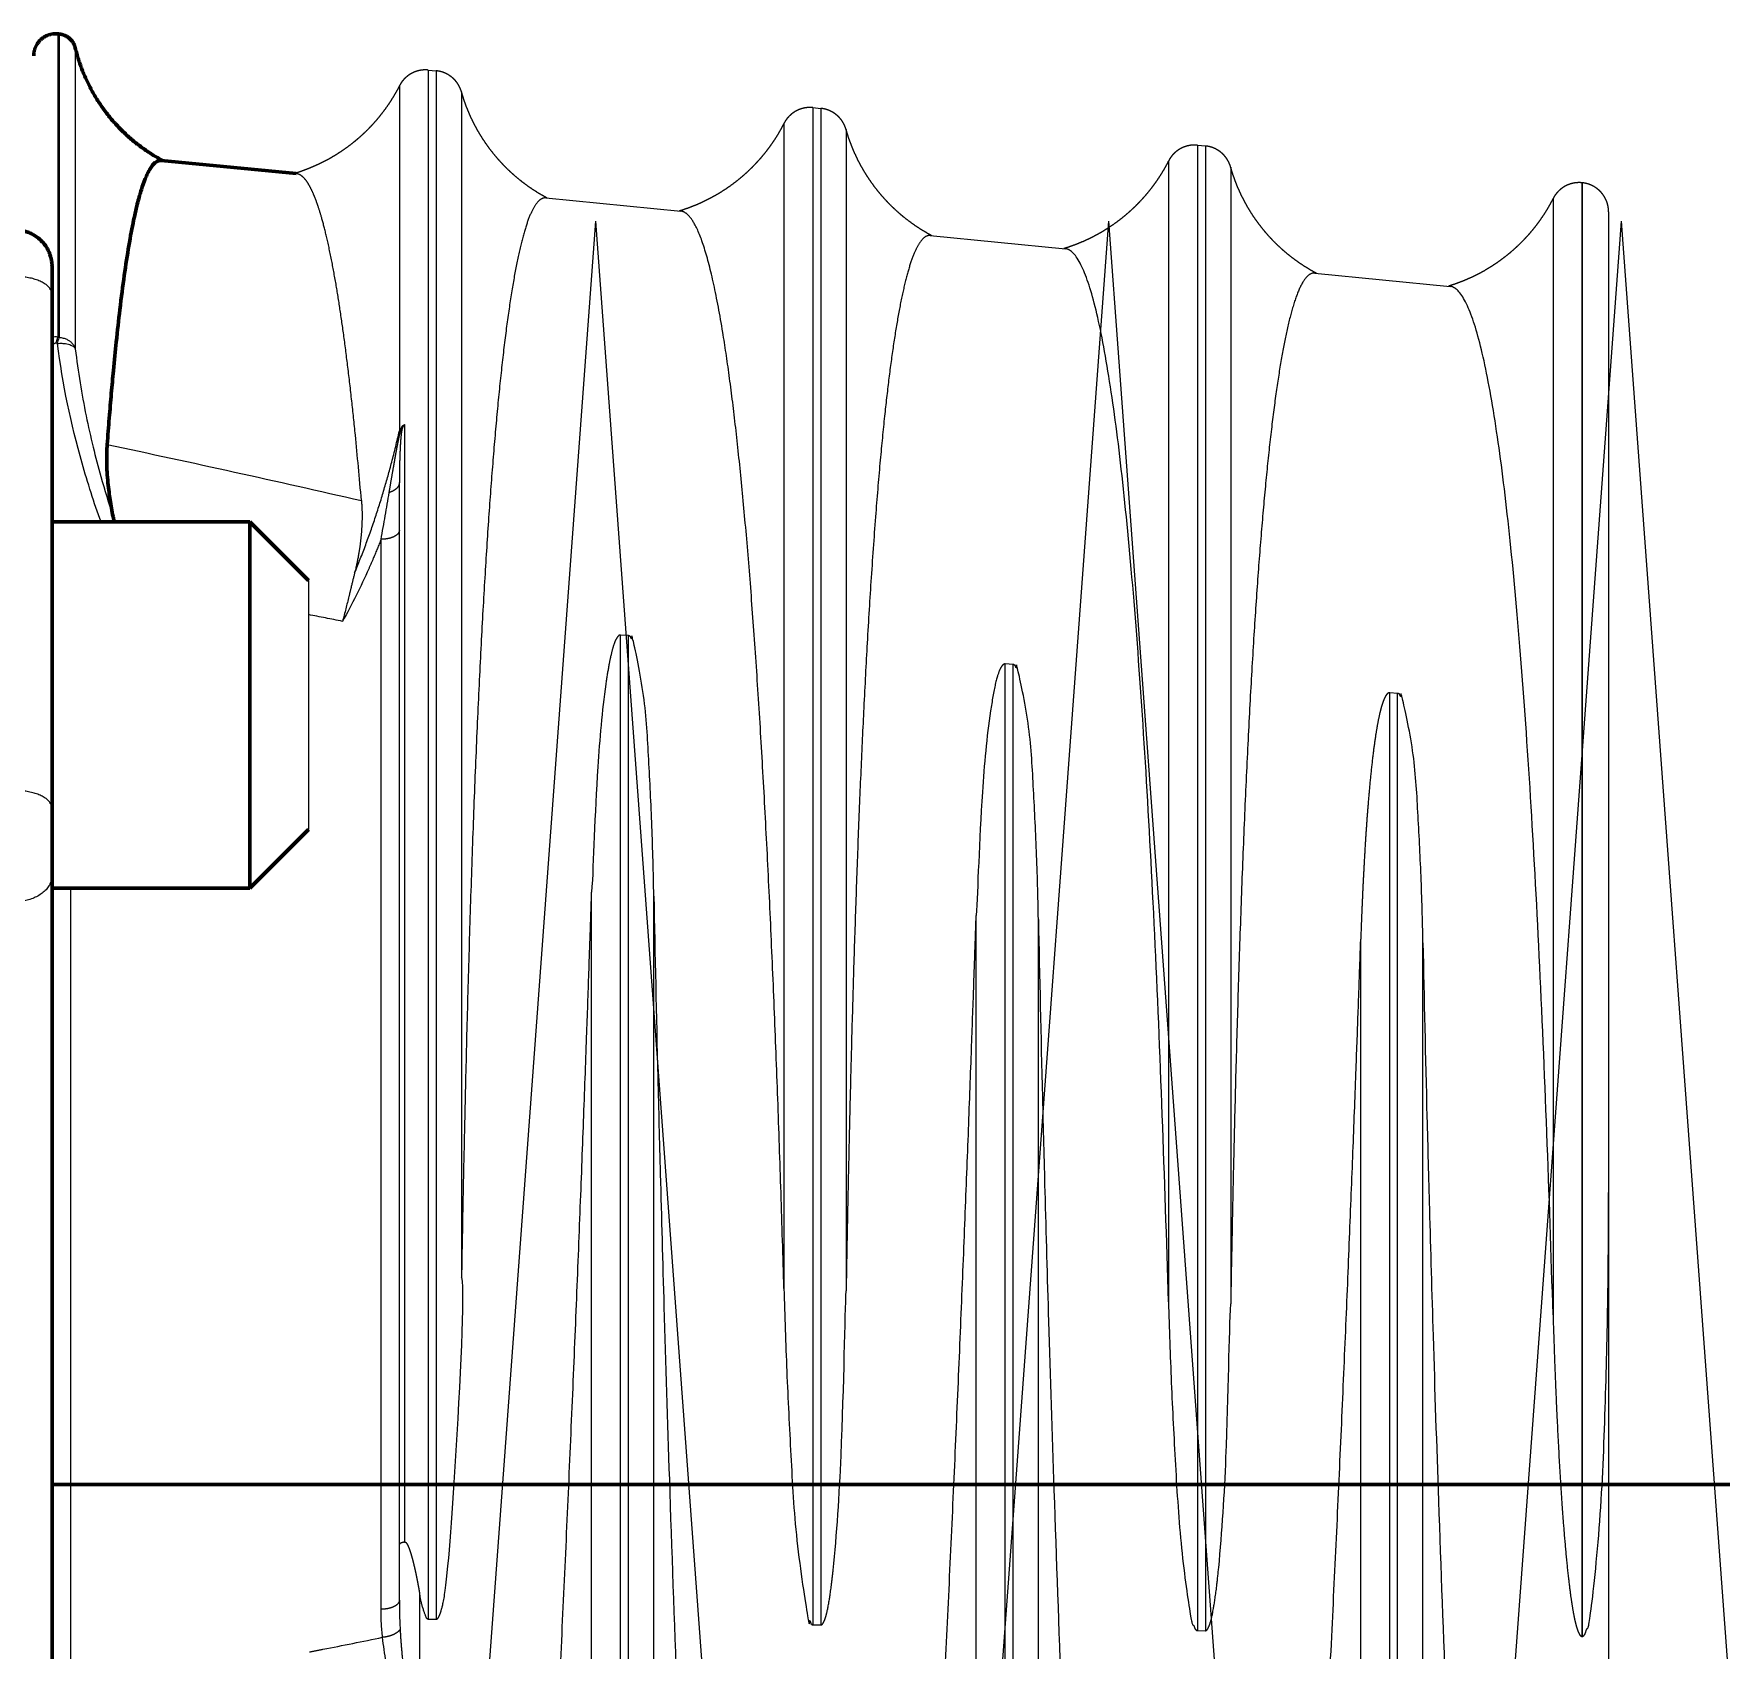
# Model space of a CAD drawing. Header units: millimetres. Extents: x 0 to 1680, y 0 to 594.
# Drawn here: x 595.101 to 596.31, y 230.205 to 231.364 of the extents above; entities that cross this region are included whole.
import ezdxf

# ---------------------------------------------------------------- set-up
doc = ezdxf.new("R2010")
doc.units = ezdxf.units.MM
for name, pattern in [('K5LT_AXLED', [19.5, 15, -1.5, 1.5, -1.5]), ('K5LT_BASIC', [0]), ('K5LT_DASHED', [6, 4, -2]), ('K5LT_THIN', [0])]:
    doc.linetypes.add(name, pattern=pattern)
doc.layers.add('Системный слой', color=7, linetype='Continuous')

# ---------------------------------------------------------------- blocks, each defined once
blk = doc.blocks.new('U55')
at = {"layer": 'Системный слой', "color": 30, "linetype": 'K5LT_AXLED', "lineweight": 18, "true_color": 0xff8000}
for q in [(595.3196, 228.7357), (595.6871, 228.7357)]:
    blk.add_line((595.5034, 231.2295), q, dxfattribs=at)
blk = doc.blocks.new('U56')
at = {"layer": 'Системный слой', "color": 30, "linetype": 'K5LT_AXLED', "lineweight": 18, "true_color": 0xff8000}
for q in [(595.6871, 228.7357), (596.0546, 228.7357)]:
    blk.add_line((595.8709, 231.2295), q, dxfattribs=at)
blk = doc.blocks.new('U58')
at = {"layer": 'Системный слой', "color": 30, "linetype": 'K5LT_AXLED', "lineweight": 18, "true_color": 0xff8000}
for q in [(596.0546, 228.7357), (596.4221, 228.7357)]:
    blk.add_line((596.2384, 231.2295), q, dxfattribs=at)
blk = doc.blocks.new('U54')
at = {"layer": 'Системный слой'}
for name in ['U55', 'U56', 'U58']:
    blk.add_blockref(name, (0, 0), dxfattribs=at)

msp = doc.modelspace()

# ---------------------------------------------------------------- linework, layer by layer
at = {"layer": 'Системный слой', "color": 5, "linetype": 'K5LT_BASIC', "lineweight": 60, "true_color": 0x0000ff}
for p, q in [((595.11797, 231.36383), (595.11897, 231.36373)), ((595.28884, 231.26367), (595.19211, 231.27313)), ((595.11381, 231.19695), (595.11381, 231.17697)), ((595.11381, 231.17697), (595.11381, 230.80858)), ((595.11381, 231.01398), (595.25556, 231.01398)), ((595.15831, 231.01398), (595.15755, 231.01782)), ((595.25556, 231.01398), (595.29756, 230.97198)), ((595.25556, 230.80098), (595.25556, 231.01398)), ((595.11381, 230.80858), (595.11381, 230.76085)), ((595.25556, 230.75148), (595.25556, 230.80098)), ((595.25556, 230.75148), (595.29756, 230.79348)), ((595.11381, 230.76085), (595.11381, 230.18445)), ((595.11381, 230.75148), (595.25556, 230.75148)), ((595.11381, 230.32405), (628.44652, 230.32405))]:
    msp.add_line(p, q, dxfattribs=at)
at = {"layer": 'Системный слой', "color": 7, "linetype": 'K5LT_THIN', "lineweight": 18}
for p, q in [((595.11797, 231.36383), (595.11797, 231.14654)), ((595.11897, 231.36373), (595.11897, 231.14635)), ((595.13045, 231.35376), (595.13045, 231.13805)), ((595.1177, 231.14194), (595.11669, 231.14212)), ((595.11797, 231.14654), (595.11897, 231.14635)), ((595.11381, 231.13708), (595.11381, 231.03779)), ((595.12694, 230.75148), (595.12694, 230.17131))]:
    msp.add_line(p, q, dxfattribs=at)
at = {"layer": 'Системный слой', "color": 7, "linetype": 'K5LT_DASHED', "lineweight": 18}
for p, q in [((595.38347, 231.33789), (595.38914, 231.33733)), ((595.38347, 231.33789), (595.38347, 230.22774)), ((595.38914, 231.33733), (595.38914, 230.22766)), ((595.36272, 231.32652), (595.36272, 231.07935)), ((595.4073, 231.32217), (595.4073, 230.4725)), ((595.65909, 231.31096), (595.66477, 231.31041)), ((595.65909, 231.31096), (595.65909, 230.22359)), ((595.63834, 231.2996), (595.63834, 230.46458)), ((595.66477, 231.31041), (595.66477, 230.2235)), ((595.68293, 231.29524), (595.68293, 230.46306)), ((595.93472, 231.28403), (595.94039, 231.28348)), ((595.93472, 231.28403), (595.93472, 230.21943)), ((595.94039, 231.28348), (595.94039, 230.21935)), ((595.91397, 231.27267), (595.91397, 230.45514)), ((595.95855, 231.26831), (595.95855, 230.45361)), ((596.21048, 231.25709), (596.21034, 231.2571)), ((596.21034, 231.2571), (596.21034, 230.21528)), ((596.21048, 231.25709), (596.21048, 230.21527)), ((595.46767, 231.2462), (595.56457, 231.23674)), ((596.18959, 231.24574), (596.18959, 230.4457)), ((596.22944, 231.23619), (596.22944, 230.53331)), ((595.74327, 231.21928), (595.84022, 231.2098)), ((596.01886, 231.19235), (596.11588, 231.18287)), ((595.36653, 231.08382), (595.36653, 230.28291)), ((595.36272, 230.28108), (595.36272, 231.04225)), ((595.34959, 230.23473), (595.34959, 231.00156)), ((595.29756, 230.97198), (595.29756, 230.82714)), ((595.52696, 230.93251), (595.52128, 230.93294)), ((595.52128, 228.68288), (595.52128, 230.93294)), ((595.52696, 228.68343), (595.52696, 230.93251)), ((595.80258, 230.91183), (595.79691, 230.91226)), ((595.79691, 228.70981), (595.79691, 230.91226)), ((595.80258, 228.71036), (595.80258, 230.91183)), ((596.07821, 230.89115), (596.07253, 230.89158)), ((596.07253, 228.73674), (596.07253, 230.89158)), ((596.07821, 228.73729), (596.07821, 230.89115)), ((595.29756, 230.82714), (595.29756, 230.79348)), ((595.50053, 228.69424), (595.50053, 230.74862)), ((595.54512, 228.6986), (595.54512, 230.74591)), ((595.77616, 228.72117), (595.77616, 230.73185)), ((595.82074, 228.72553), (595.82074, 230.72914)), ((596.05178, 228.7481), (596.05178, 230.71508)), ((596.09637, 228.75246), (596.09637, 230.71237)), ((596.22944, 230.53331), (596.22944, 228.98706)), ((595.36272, 230.2412), (595.36272, 230.28108)), ((595.37712, 230.24659), (595.37712, 230.10709)), ((595.38347, 230.22774), (595.38914, 230.22766)), ((595.65909, 230.22359), (595.66477, 230.2235)), ((595.93472, 230.21943), (595.94039, 230.21935)), ((596.21034, 230.21528), (596.21048, 230.21527))]:
    msp.add_line(p, q, dxfattribs=at)
at = {"layer": 'Системный слой', "color": 7, "linetype": 'K5LT_THIN', "lineweight": 18}
msp.add_arc((595.11644, 231.13114), 0.01548, 84.32132, 99.76912, dxfattribs=at)
at = {"layer": 'Системный слой', "color": 7, "linetype": 'K5LT_DASHED', "lineweight": 18}
msp.add_arc((595.3818, 231.06909), 0.02166, 141.93925, 151.72507, dxfattribs=at)
at = {"layer": 'Системный слой', "color": 5, "linetype": 'K5LT_BASIC', "lineweight": 60, "true_color": 0x0000ff}
for points, weights in [([(595.11797, 231.36383), (595.10807, 231.3648), (595.10069, 231.35811), (595.10069, 231.34816)], [0.985250593426, 0.769742708756, 0.769709876413, 0.985152096395]), ([(595.13045, 231.35376), (595.12909, 231.35938), (595.12473, 231.36317), (595.11897, 231.36373)], [0.986055604325, 0.864562206838, 0.864562206838, 0.986055604325]), ([(595.19314, 231.27302), (595.16111, 231.29004), (595.13896, 231.31866), (595.13045, 231.35376)], [0.970885947065, 0.917575950508, 0.921492602831, 0.982635904033]), ([(595.08756, 231.2232), (595.10294, 231.2232), (595.11381, 231.21233), (595.11381, 231.19695)], [0.93138210766, 0.749536022131, 0.749518440388, 0.93132936243])]:
    msp.add_rational_spline(points, weights, degree=3, dxfattribs=at)
at = {"layer": 'Системный слой', "color": 7, "linetype": 'K5LT_DASHED', "lineweight": 18}
for points, weights in [([(595.38347, 231.33789), (595.37459, 231.33876), (595.36677, 231.33447), (595.36272, 231.32652)], [0.948223845464, 0.838375572901, 0.838375572901, 0.948223845464]), ([(595.4073, 231.32217), (595.40487, 231.33075), (595.39802, 231.33647), (595.38914, 231.33733)], [0.941559004949, 0.83248282984, 0.83248282984, 0.941559004949]), ([(595.36272, 231.32652), (595.34711, 231.2959), (595.32072, 231.27377), (595.28769, 231.26379)], [0.977033156306, 0.921591996038, 0.918056702699, 0.966427276287]), ([(595.46877, 231.2461), (595.43802, 231.26242), (595.41661, 231.2894), (595.4073, 231.32217)], [0.794250072693, 0.767019320712, 0.783786955965, 0.844552978452]), ([(595.65909, 231.31096), (595.65022, 231.31183), (595.64239, 231.30754), (595.63834, 231.2996)], [0.819676433198, 0.724719909295, 0.724719909295, 0.819676433198]), ([(595.63834, 231.2996), (595.62287, 231.26924), (595.59664, 231.24693), (595.56332, 231.23686)], [0.844492768577, 0.783731057031, 0.766964594839, 0.794193382]), ([(595.68293, 231.29524), (595.68049, 231.30382), (595.67365, 231.30954), (595.66477, 231.31041)], [0.819674981293, 0.724718625588, 0.724718625588, 0.819674981293]), ([(595.74439, 231.21917), (595.71365, 231.23549), (595.69223, 231.26247), (595.68293, 231.29524)], [0.794182284374, 0.766953855847, 0.783720059278, 0.844480894665]), ([(595.93472, 231.28403), (595.92584, 231.2849), (595.91802, 231.28061), (595.91397, 231.27267)], [0.819606010699, 0.724657644985, 0.724657644985, 0.819606010699]), ([(595.95855, 231.26831), (595.95612, 231.27689), (595.94927, 231.28261), (595.94039, 231.28348)], [0.819604492932, 0.724656303046, 0.724656303046, 0.819604492932]), ([(595.91397, 231.27267), (595.8985, 231.24232), (595.87226, 231.22), (595.83894, 231.20993)], [0.844417991347, 0.783661655921, 0.766896674, 0.794123045585]), ([(596.02002, 231.19224), (595.98927, 231.20857), (595.96786, 231.23554), (595.95855, 231.26831)], [0.794111458321, 0.76688545727, 0.783650164596, 0.8444055803]), ([(596.21034, 231.2571), (596.20147, 231.25797), (596.19364, 231.25368), (596.18959, 231.24574)], [0.819532392295, 0.724592555004, 0.724592555004, 0.819532392295]), ([(596.22944, 231.23619), (596.22944, 231.24756), (596.2218, 231.25598), (596.21048, 231.25709)], [0.819460595238, 0.677856079899, 0.677879987238, 0.819532317255]), ([(596.18959, 231.24574), (596.17412, 231.21539), (596.14789, 231.19307), (596.11457, 231.183)], [0.844339798639, 0.783589084804, 0.766825650643, 0.794049496158])]:
    msp.add_rational_spline(points, weights, degree=3, dxfattribs=at)
at = {"layer": 'Системный слой', "color": 5, "linetype": 'K5LT_BASIC', "lineweight": 60, "true_color": 0x0000ff}
for points, knots in [([(595.1917, 231.27315), (595.19144, 231.27316), (595.19011, 231.27308), (595.18752, 231.27185), (595.18405, 231.26759), (595.18076, 231.2608), (595.17787, 231.25258), (595.17513, 231.24292), (595.17214, 231.23002), (595.16891, 231.21284), (595.16562, 231.1916), (595.1626, 231.1684), (595.16001, 231.14518), (595.15796, 231.12466), (595.15629, 231.1063), (595.1548, 231.08869), (595.1538, 231.07606), (595.15331, 231.06952)], [0, 0, 0, 0, 0.3108916, 1.6582665, 3.3071968, 4.9304629, 6.200845, 7.4198985, 8.8891788, 10.5701895, 12.1742073, 13.7012323, 14.939534, 15.9019447, 16.6077125, 17.3070643, 18, 18, 18, 18]), ([(595.15755, 231.01782), (595.15672, 231.02191), (595.15568, 231.02783), (595.15456, 231.03585), (595.15381, 231.04249), (595.15323, 231.04986), (595.15294, 231.05709), (595.15297, 231.06372), (595.15317, 231.06767), (595.15331, 231.06952)], [0, 0, 0, 0, 2.0601852, 3.0555556, 4.3055556, 5.7407407, 7.3148148, 8.7037037, 10, 10, 10, 10])]:
    msp.add_open_spline(points, degree=3, knots=knots, dxfattribs=at)
at = {"layer": 'Системный слой', "color": 7, "linetype": 'K5LT_DASHED', "lineweight": 18}
for points, knots in [([(595.33555, 231.02928), (595.33412, 231.04587), (595.33184, 231.07045), (595.32858, 231.10152), (595.32586, 231.1251), (595.32303, 231.14707), (595.3202, 231.16687), (595.31723, 231.18529), (595.31402, 231.20281), (595.31067, 231.21841), (595.30753, 231.23063), (595.30497, 231.239), (595.30291, 231.24485), (595.30095, 231.2497), (595.29874, 231.25433), (595.29621, 231.25847), (595.29365, 231.2614), (595.29129, 231.26307), (595.28968, 231.26358), (595.28885, 231.26368), (595.28868, 231.26369)], [0, 0, 0, 0, 2.2719162, 3.5682448, 4.9581229, 6.3346369, 7.6844223, 9.0208436, 10.5056077, 12.1133225, 13.529929, 14.5937203, 15.3307567, 16.055097, 16.933587, 17.9339454, 18.9916099, 19.9201499, 20.7739444, 21, 21, 21, 21]), ([(595.46756, 231.24621), (595.4669, 231.24626), (595.46493, 231.24602), (595.46165, 231.24362), (595.45777, 231.23747), (595.45393, 231.22789), (595.45016, 231.21476), (595.44646, 231.19796), (595.44285, 231.1774), (595.43936, 231.15308), (595.436, 231.1251), (595.43279, 231.09354), (595.42975, 231.0586), (595.42685, 231.01994), (595.42407, 230.97722), (595.4214, 230.92992), (595.41885, 230.87755), (595.41646, 230.82086), (595.41429, 230.76105), (595.41237, 230.69969), (595.41073, 230.63873), (595.40942, 230.58276), (595.40825, 230.52628), (595.40762, 230.49146), (595.4073, 230.4725)], [0, 0, 0, 0, 0.4950388, 1.5047554, 2.5430363, 3.6003716, 4.6786666, 5.769347, 6.8709836, 7.9802419, 9.1009328, 10.2311509, 11.3758808, 12.536296, 13.7204603, 14.9245627, 16.1507298, 17.3930242, 18.6514459, 19.9179312, 21.1884484, 22.4589656, 23.5177299, 25, 25, 25, 25]), ([(595.63834, 230.46458), (595.63768, 230.48759), (595.6363, 230.53333), (595.634, 230.60072), (595.63147, 230.66643), (595.62872, 230.73009), (595.62574, 230.79133), (595.62253, 230.84962), (595.61911, 230.9045), (595.6155, 230.95559), (595.6117, 231.00258), (595.60773, 231.04556), (595.60356, 231.08459), (595.59918, 231.11963), (595.59406, 231.15404), (595.58815, 231.18562), (595.58138, 231.21169), (595.57497, 231.2275), (595.56933, 231.23499), (595.56606, 231.23657), (595.56457, 231.23674)], [0, 0, 0, 0, 1.1168757, 2.2337515, 3.3506272, 4.4675029, 5.5843786, 6.7012544, 7.8181301, 8.9350058, 10.0518815, 11.1687573, 12.285633, 13.4025087, 14.5193845, 16.0085521, 17.4977197, 18.9868874, 20.0830802, 21, 21, 21, 21]), ([(595.74316, 231.21929), (595.74287, 231.21931), (595.74115, 231.21929), (595.73815, 231.21772), (595.73425, 231.21238), (595.73051, 231.20409), (595.72686, 231.19263), (595.72329, 231.17798), (595.71984, 231.16018), (595.71654, 231.13945), (595.7134, 231.11603), (595.71034, 231.08922), (595.70724, 231.05776), (595.70404, 231.01961), (595.70092, 230.97598), (595.69807, 230.92917), (595.69562, 230.88283), (595.69348, 230.83665), (595.69156, 230.78993), (595.6898, 230.74132), (595.68824, 230.69266), (595.68689, 230.64531), (595.68574, 230.60053), (595.6848, 230.55928), (595.68402, 230.52208), (595.68339, 230.48945), (595.68307, 230.47117), (595.68293, 230.46306)], [0, 0, 0, 0, 0.2498496, 1.462045, 2.5895582, 3.7327522, 4.8906781, 6.0550214, 7.2186033, 8.3751938, 9.5196989, 10.6530675, 11.9051628, 13.2895929, 14.8169446, 16.2373289, 17.5410078, 18.7112522, 19.8641178, 20.9837246, 22.068175, 23.1102783, 24.1240172, 25.1127877, 26.0871765, 27.0471836, 28, 28, 28, 28]), ([(595.91397, 230.45514), (595.91269, 230.49936), (595.90973, 230.58936), (595.90423, 230.72099), (595.89806, 230.8366), (595.89086, 230.94201), (595.88285, 231.03085), (595.87438, 231.10139), (595.86451, 231.15861), (595.85469, 231.1937), (595.8463, 231.20768), (595.84144, 231.2097), (595.84023, 231.20984)], [0, 0, 0, 0, 1.3931119, 2.7862237, 4.1793356, 5.5724474, 6.9655593, 8.3586712, 9.751783, 11.1448949, 12.5380067, 13, 13, 13, 13]), ([(596.01877, 231.19236), (596.01851, 231.19238), (596.0165, 231.19238), (596.01274, 231.19019), (596.00772, 231.18184), (596.00303, 231.16863), (595.99883, 231.15193), (595.99498, 231.13219), (595.99137, 231.10931), (595.98789, 231.08267), (595.98456, 231.05231), (595.9814, 231.0184), (595.97838, 230.9807), (595.97551, 230.939), (595.97276, 230.89293), (595.97016, 230.84214), (595.96774, 230.78745), (595.96556, 230.73), (595.96364, 230.67124), (595.96199, 230.61292), (595.96068, 230.55936), (595.95951, 230.50525), (595.95888, 230.47184), (595.95855, 230.45361)], [0, 0, 0, 0, 0.1904763, 1.4649146, 2.801383, 4.0628852, 5.2371723, 6.3160785, 7.4058726, 8.5119984, 9.6317339, 10.7685345, 11.9204116, 13.0915538, 14.2765172, 15.4746743, 16.6812088, 17.8961205, 19.1152209, 20.3364157, 21.5576105, 22.5752728, 24, 24, 24, 24]), ([(596.18959, 230.4457), (596.18832, 230.48892), (596.18535, 230.57688), (596.17986, 230.70553), (596.17368, 230.81849), (596.16648, 230.92147), (596.15846, 231.00827), (596.15, 231.07715), (596.14011, 231.13301), (596.1303, 231.16725), (596.12192, 231.18082), (596.11707, 231.18277), (596.11588, 231.1829)], [0, 0, 0, 0, 1.3939941, 2.7879882, 4.1819823, 5.5759764, 6.9699705, 8.3639646, 9.7579587, 11.1519528, 12.5459469, 13, 13, 13, 13]), ([(595.35545, 231.03509), (595.35585, 231.03752), (595.35661, 231.04205), (595.35767, 231.04821), (595.35855, 231.05322), (595.3593, 231.05746), (595.36, 231.0615), (595.36075, 231.06567), (595.36149, 231.06958), (595.36213, 231.07273), (595.36261, 231.075), (595.36298, 231.0767), (595.36333, 231.07815), (595.36369, 231.07948), (595.36412, 231.0809), (595.36449, 231.08188), (595.36474, 231.08244)], [0, 0, 0, 0, 2.6254377, 4.8843157, 6.7011791, 8.0802535, 9.5240022, 11.1210152, 12.6472798, 13.7890499, 14.5199454, 15.0804803, 15.5865402, 16.0334411, 16.449263, 17, 17, 17, 17]), ([(595.36653, 231.08382), (595.36636, 231.08367), (595.36605, 231.08335), (595.36566, 231.08284), (595.36534, 231.08232), (595.36508, 231.08178), (595.36485, 231.08118), (595.36466, 231.08054), (595.36449, 231.07982), (595.36432, 231.07899), (595.36417, 231.07802), (595.36403, 231.07689), (595.36389, 231.07553), (595.36372, 231.07371), (595.36354, 231.07136), (595.36337, 231.06854), (595.36322, 231.06548), (595.3631, 231.06235), (595.36299, 231.05914), (595.36289, 231.0557), (595.3628, 231.05181), (595.36274, 231.04729), (595.36272, 231.04402), (595.36272, 231.04225)], [0, 0, 0, 0, 0.3040465, 0.5707392, 0.802926, 1.0494933, 1.3265916, 1.6418662, 1.9843364, 2.412468, 2.9482472, 3.5625865, 4.3163938, 5.298458, 6.7115901, 8.4620717, 10.3241856, 12.2133287, 14.0876952, 16.0762849, 18.3078506, 20.9572725, 24, 24, 24, 24]), ([(595.36474, 231.08244), (595.36485, 231.08258), (595.36508, 231.08285), (595.36544, 231.08319), (595.3658, 231.08345), (595.36616, 231.08367), (595.36641, 231.08377), (595.36653, 231.08382)], [0, 0, 0, 0, 1.5999997, 3.1646364, 4.729273, 6.2939097, 8, 8, 8, 8]), ([(595.33069, 230.97754), (595.33346, 230.98419), (595.3387, 230.99749), (595.34571, 231.01745), (595.3519, 231.03722), (595.35763, 231.05779), (595.36104, 231.07182), (595.36272, 231.07935)], [0, 0, 0, 0, 1.5999997, 3.186168, 4.7372203, 6.2531565, 8, 8, 8, 8]), ([(595.36272, 231.04225), (595.36272, 231.04158), (595.36251, 231.04058), (595.36183, 231.0393), (595.36116, 231.03844), (595.36044, 231.03772), (595.35977, 231.03719), (595.35917, 231.03677), (595.35859, 231.03641), (595.35797, 231.03608), (595.3573, 231.03576), (595.35662, 231.03548), (595.35598, 231.03525), (595.35561, 231.03514), (595.35545, 231.03509)], [0, 0, 0, 0, 3.3333333, 5, 6.6666667, 8.0555556, 9.1666667, 10, 10.8333333, 11.6666667, 12.5, 13.3333333, 14.1666667, 15, 15, 15, 15]), ([(595.33555, 231.02928), (595.33571, 231.02735), (595.33596, 231.02326), (595.33604, 231.01652), (595.33576, 231.00926), (595.33512, 231.00192), (595.33427, 230.99535), (595.33297, 230.98743), (595.33171, 230.98159), (595.33069, 230.97754)], [0, 0, 0, 0, 1.2962963, 2.6851852, 4.2592593, 5.6944444, 6.9444444, 7.9398148, 10, 10, 10, 10]), ([(595.34959, 231.00156), (595.34787, 230.99717), (595.34609, 230.99279), (595.34426, 230.98843), (595.34311, 230.98572), (595.34194, 230.98301), (595.34075, 230.98031), (595.33511, 230.96757), (595.32894, 230.95499), (595.32197, 230.94276)], [0, 0, 0, 0, 0.2191129, 0.2191129, 0.2191129, 0.3554816, 0.3554816, 0.3554816, 1, 1, 1, 1]), ([(595.36272, 231.00803), (595.36272, 231.0075), (595.36247, 231.00652), (595.3615, 231.0052), (595.36012, 231.0041), (595.35838, 231.00317), (595.35629, 231.00242), (595.35337, 231.00176), (595.35106, 231.00156), (595.34959, 231.00156)], [0, 0, 0, 0, 1.5537449, 2.9090514, 4.1156131, 5.3531403, 6.6300026, 7.8660383, 10, 10, 10, 10]), ([(595.33069, 230.97754), (595.32988, 230.97435), (595.32852, 230.96877), (595.32575, 230.95729), (595.32364, 230.94885), (595.32197, 230.94276)], [0, 0, 0, 0, 1.75, 3, 6, 6, 6, 6]), ([(595.52128, 230.93294), (595.5212, 230.93294), (595.52106, 230.93294), (595.52085, 230.93292), (595.52063, 230.93285), (595.52041, 230.9328), (595.51999, 230.93245), (595.52007, 230.93279), (595.51844, 230.93076), (595.51784, 230.92955), (595.51629, 230.92612), (595.51415, 230.91792), (595.51234, 230.90859), (595.50836, 230.88292), (595.50316, 230.82325), (595.50196, 230.77007), (595.50053, 230.74862)], [0, 0, 0, 0, 1.2142857, 2.4285714, 3.6428571, 5.2619048, 7.2857143, 9.1583245, 10.4749734, 11.2920714, 11.8960829, 12.2945823, 12.4792095, 12.8155618, 14.3385087, 17, 17, 17, 17]), ([(595.79691, 230.91226), (595.79683, 230.91226), (595.79668, 230.91226), (595.79648, 230.91224), (595.79626, 230.91218), (595.79603, 230.91212), (595.79562, 230.91176), (595.79563, 230.91213), (595.79393, 230.90981), (595.79336, 230.90895), (595.79029, 230.90112), (595.78432, 230.86782), (595.77889, 230.80552), (595.77727, 230.75005), (595.77616, 230.73185)], [0, 0, 0, 0, 1.0714286, 2.1428571, 3.2142857, 4.6428571, 6.4285714, 8.1127667, 9.3383001, 10.1341409, 10.7559131, 11.2851716, 12.6321879, 15, 15, 15, 15]), ([(596.07253, 230.89158), (596.07246, 230.89158), (596.07232, 230.89158), (596.07212, 230.89156), (596.07195, 230.89152), (596.0718, 230.89147), (596.07166, 230.89142), (596.07152, 230.89135), (596.07139, 230.89127), (596.07129, 230.89121), (596.07117, 230.89113), (596.07103, 230.89102), (596.07085, 230.89087), (596.0706, 230.89062), (596.07026, 230.89023), (596.0699, 230.88973), (596.06956, 230.88919), (596.06929, 230.88871), (596.0691, 230.88834), (596.06895, 230.88805), (596.06872, 230.88756), (596.06836, 230.88673), (596.06795, 230.88569), (596.06753, 230.88452), (596.06703, 230.88299), (596.06632, 230.88059), (596.06528, 230.87651), (596.06397, 230.87026), (596.06244, 230.8614), (596.06083, 230.84997), (596.05924, 230.83624), (596.05781, 230.82153), (596.05668, 230.80786), (596.05577, 230.79534), (596.05498, 230.78338), (596.05426, 230.77124), (596.05362, 230.75909), (596.05306, 230.74739), (596.05259, 230.73657), (596.05209, 230.72392), (596.05186, 230.71747), (596.05178, 230.71508)], [0, 0, 0, 0, 2.962963, 5.8148148, 8.4444444, 10.8148148, 12.9462963, 14.9166667, 16.7593087, 18.4743215, 20.02852, 21.3720033, 22.5048208, 23.4770811, 24.3945076, 25.2654034, 26.0533606, 26.6903761, 27.2217565, 27.69966, 28.1762451, 28.5716337, 28.886485, 29.1211285, 29.3553881, 29.6884026, 30.1425036, 30.7623551, 31.471534, 32.3162398, 33.2972403, 34.2358916, 35.0640462, 35.7476306, 36.4425728, 37.1715888, 37.9233205, 38.7091259, 39.5062892, 40.3261682, 42, 42, 42, 42]), ([(595.38944, 228.91564), (595.38944, 228.92029), (595.38957, 228.93005), (595.3902, 228.94657), (595.3914, 228.96652), (595.39347, 228.99296), (595.39665, 229.02799), (595.40081, 229.07128), (595.40543, 229.11928), (595.41029, 229.17106), (595.4157, 229.23084), (595.42215, 229.30563), (595.42979, 229.40005), (595.43811, 229.51078), (595.44623, 229.62784), (595.45332, 229.73792), (595.45916, 229.83446), (595.46394, 229.91777), (595.46814, 229.99438), (595.47208, 230.06943), (595.47589, 230.14528), (595.47956, 230.22185), (595.4831, 230.29898), (595.48643, 230.37519), (595.48952, 230.44914), (595.49232, 230.51955), (595.49482, 230.58525), (595.4969, 230.64243), (595.49851, 230.68863), (595.49967, 230.7226), (595.50028, 230.741), (595.50053, 230.74862)], [0, 0, 0, 0, 0.5382859, 1.0757635, 1.6706705, 2.3929289, 3.3241449, 4.3677947, 5.4051982, 6.3813879, 7.4447326, 8.7702029, 10.3892509, 12.2297133, 14.0795086, 15.7757178, 17.1757775, 18.3697817, 19.4706051, 20.5867136, 21.718107, 22.8571429, 24, 25.1428571, 26.2857143, 27.4285714, 28.5714286, 29.7142857, 30.6666667, 31.4285714, 32, 32, 32, 32]), ([(595.54512, 230.74591), (595.54594, 230.70438), (595.54736, 230.63908), (595.54987, 230.5394), (595.55252, 230.44396), (595.55638, 230.3201), (595.56123, 230.18395), (595.56645, 230.05456), (595.57146, 229.94226), (595.57645, 229.83925), (595.5818, 229.73759), (595.58704, 229.64595), (595.59208, 229.56409), (595.59679, 229.49211), (595.60159, 229.42314), (595.60636, 229.3587), (595.61103, 229.2993), (595.61541, 229.24634), (595.61957, 229.19861), (595.6234, 229.1563), (595.62701, 229.11777), (595.63055, 229.08075), (595.63382, 229.04665), (595.63651, 229.01739), (595.63832, 228.99557), (595.63949, 228.9789), (595.64024, 228.96553), (595.64068, 228.95435), (595.64087, 228.94607), (595.64092, 228.94072), (595.64093, 228.93793), (595.64093, 228.93716), (595.64093, 228.93702)], [0, 0, 0, 0, 2.3571429, 3.5357143, 5.1071429, 7.0714286, 9.4285714, 11.3928571, 12.9642857, 14.5357143, 16.1071429, 17.6785714, 18.8571429, 20.0357143, 21.1924603, 22.327381, 23.4186508, 24.4880952, 25.4724206, 26.3934524, 27.2097222, 27.9845238, 28.8082931, 29.5195222, 30.118211, 30.5541611, 31.0097542, 31.4830864, 31.9526113, 32.3641019, 32.7194618, 33, 33, 33, 33]), ([(595.66506, 228.93907), (595.66506, 228.94359), (595.66519, 228.95304), (595.66581, 228.96905), (595.667, 228.98839), (595.66904, 229.014), (595.67218, 229.04795), (595.67631, 229.08997), (595.68079, 229.13543), (595.68507, 229.17993), (595.68912, 229.22333), (595.69349, 229.27168), (595.69875, 229.33224), (595.70489, 229.40666), (595.71143, 229.49084), (595.71781, 229.57799), (595.72391, 229.66643), (595.72962, 229.75399), (595.73487, 229.83905), (595.73951, 229.91813), (595.74372, 229.99315), (595.74767, 230.06663), (595.75148, 230.14089), (595.75516, 230.21585), (595.7587, 230.29135), (595.76204, 230.36594), (595.76512, 230.43834), (595.76793, 230.50729), (595.77043, 230.57165), (595.77251, 230.62769), (595.77413, 230.67299), (595.77529, 230.70631), (595.7759, 230.72437), (595.77616, 230.73185)], [0, 0, 0, 0, 0.5707763, 1.1406657, 1.7713629, 2.5368932, 3.5236118, 4.6292852, 5.7283501, 6.6745739, 7.5124867, 8.4114265, 9.5618437, 10.9906599, 12.4980677, 13.9777981, 15.4064337, 16.8739216, 18.2447662, 19.5154194, 20.6862812, 21.8729334, 23.0753762, 24.2857143, 25.5, 26.7142857, 27.9285714, 29.1428571, 30.3571429, 31.5714286, 32.5833333, 33.3928571, 34, 34, 34, 34]), ([(595.82074, 230.72914), (595.82156, 230.6885), (595.82299, 230.62462), (595.8255, 230.5271), (595.82814, 230.43373), (595.83201, 230.31257), (595.83685, 230.17939), (595.84208, 230.05283), (595.84708, 229.94298), (595.85207, 229.84223), (595.85743, 229.74281), (595.86267, 229.65319), (595.86771, 229.57313), (595.87242, 229.50273), (595.87723, 229.43529), (595.88201, 229.37228), (595.88667, 229.31423), (595.89106, 229.26249), (595.89521, 229.21587), (595.89904, 229.17455), (595.90265, 229.13691), (595.90619, 229.10076), (595.90946, 229.06748), (595.91214, 229.03897), (595.91393, 229.01775), (595.9151, 229.00156), (595.91585, 228.98854), (595.91629, 228.97759), (595.91649, 228.9694), (595.91655, 228.96408), (595.91656, 228.96132), (595.91656, 228.96058), (595.91656, 228.96045)], [0, 0, 0, 0, 2.3571429, 3.5357143, 5.1071429, 7.0714286, 9.4285714, 11.3928571, 12.9642857, 14.5357143, 16.1071429, 17.6785714, 18.8571429, 20.0357143, 21.1924603, 22.327381, 23.4186508, 24.4880952, 25.4724206, 26.3934524, 27.2097222, 27.9845238, 28.8071235, 29.5160134, 30.1111934, 30.5424651, 30.9933798, 31.4643728, 31.9362369, 32.3529907, 32.7141986, 33, 33, 33, 33]), ([(595.94069, 228.96251), (595.94069, 228.96686), (595.94081, 228.97598), (595.94142, 228.99142), (595.94258, 229.01005), (595.94457, 229.03473), (595.94766, 229.06746), (595.95174, 229.10805), (595.95631, 229.15339), (595.961, 229.20106), (595.96579, 229.25134), (595.97079, 229.30609), (595.97628, 229.36897), (595.9826, 229.44503), (595.98979, 229.53726), (595.99738, 229.64181), (596.0046, 229.7487), (596.01106, 229.85091), (596.01689, 229.94911), (596.0222, 230.04402), (596.02699, 230.13468), (596.03114, 230.21762), (596.03483, 230.29513), (596.03816, 230.36844), (596.04122, 230.439), (596.04396, 230.50557), (596.04639, 230.56704), (596.04838, 230.61982), (596.04991, 230.66181), (596.05099, 230.6922), (596.05155, 230.70842), (596.05178, 230.71508)], [0, 0, 0, 0, 0.5366761, 1.0725047, 1.6654681, 2.3851155, 3.3125623, 4.3517361, 5.3847028, 6.3575944, 7.3240317, 8.3483545, 9.4429767, 10.7224685, 12.3047903, 14.064353, 15.7655094, 17.2928154, 18.7399505, 20.2197897, 21.59463, 22.8571429, 24, 25.1428571, 26.2857143, 27.4285714, 28.5714286, 29.7142857, 30.6666667, 31.4285714, 32, 32, 32, 32]), ([(596.09637, 230.71237), (596.09719, 230.67263), (596.09861, 230.61016), (596.10112, 230.5148), (596.10377, 230.42351), (596.10763, 230.30505), (596.11247, 230.17484), (596.1177, 230.05111), (596.1227, 229.94372), (596.1277, 229.84522), (596.13306, 229.74803), (596.1383, 229.66042), (596.14334, 229.58216), (596.14806, 229.51335), (596.15287, 229.44742), (596.15765, 229.38586), (596.16232, 229.32914), (596.1667, 229.27862), (596.17085, 229.23311), (596.17469, 229.19278), (596.1783, 229.15603), (596.18184, 229.12074), (596.1851, 229.08828), (596.18777, 229.06052), (596.18958, 229.03966), (596.19077, 229.02339), (596.19154, 229.01015), (596.19195, 228.99972), (596.19212, 228.99235), (596.19217, 228.98764), (596.19218, 228.98484), (596.19218, 228.98403), (596.19218, 228.98389)], [0, 0, 0, 0, 2.3571429, 3.5357143, 5.1071429, 7.0714286, 9.4285714, 11.3928571, 12.9642857, 14.5357143, 16.1071429, 17.6785714, 18.8571429, 20.0357143, 21.1924603, 22.327381, 23.4186508, 24.4880952, 25.4724206, 26.3934524, 27.2097222, 27.9845238, 28.8058254, 29.5121191, 30.1034049, 30.5496115, 31.0312229, 31.525747, 31.9487948, 32.3208582, 32.6624292, 33, 33, 33, 33]), ([(595.38914, 230.22766), (595.38922, 230.22765), (595.38937, 230.22767), (595.38957, 230.22773), (595.38979, 230.22784), (595.39, 230.22794), (595.39044, 230.22856), (595.39028, 230.22784), (595.39198, 230.23135), (595.39241, 230.23263), (595.3968, 230.2481), (595.40549, 230.36891), (595.40979, 230.4717), (595.4073, 230.4725)], [0, 0, 0, 0, 1, 2, 3, 4.3333333, 6, 7.5331986, 8.5995959, 9.2643247, 9.9941864, 11.5944558, 14, 14, 14, 14]), ([(595.66477, 230.2235), (595.66484, 230.2235), (595.66499, 230.22351), (595.6652, 230.22357), (595.66541, 230.22368), (595.66563, 230.22379), (595.66605, 230.22436), (595.66598, 230.2238), (595.66762, 230.2271), (595.66815, 230.22875), (595.66982, 230.23467), (595.67205, 230.24857), (595.67608, 230.28396), (595.68127, 230.3693), (595.68205, 230.44595), (595.68293, 230.46306)], [0, 0, 0, 0, 1.1428571, 2.2857143, 3.4285714, 4.952381, 6.8571429, 8.6251287, 9.875386, 10.6591978, 11.2369286, 11.6304853, 11.8485874, 13.3123947, 16, 16, 16, 16]), ([(595.94039, 230.21935), (595.94047, 230.21935), (595.94062, 230.21936), (595.94082, 230.21941), (595.94104, 230.21953), (595.94127, 230.21963), (595.94168, 230.2202), (595.94164, 230.21965), (595.94331, 230.2231), (595.94378, 230.22441), (595.94572, 230.23144), (595.94818, 230.24748), (595.95223, 230.28543), (595.95691, 230.36552), (595.95746, 230.43277), (595.95855, 230.45361)], [0, 0, 0, 0, 1.1428571, 2.2857143, 3.4285714, 4.952381, 6.8571429, 8.6391237, 9.917371, 10.7183641, 11.3002741, 11.7021893, 11.9758071, 13.4214401, 16, 16, 16, 16]), ([(596.18959, 230.4457), (596.1898, 230.43888), (596.1902, 230.42612), (596.19095, 230.40567), (596.19161, 230.38943), (596.19259, 230.3676), (596.19373, 230.34548), (596.195, 230.32423), (596.19607, 230.30823), (596.19734, 230.29118), (596.19887, 230.27343), (596.20051, 230.25753), (596.20206, 230.2451), (596.20338, 230.23627), (596.20447, 230.23024), (596.20533, 230.22619), (596.20599, 230.22356), (596.20644, 230.22195), (596.20674, 230.22096), (596.20694, 230.22036), (596.20708, 230.21996), (596.20722, 230.21958), (596.20735, 230.21922), (596.2075, 230.21884), (596.20769, 230.21838), (596.20795, 230.2178), (596.20824, 230.21722), (596.2085, 230.21679), (596.20868, 230.2165), (596.20879, 230.21635), (596.20886, 230.21627), (596.20891, 230.2162), (596.20898, 230.21611), (596.20908, 230.216), (596.2092, 230.21586), (596.20933, 230.21574), (596.20945, 230.21564), (596.20956, 230.21556), (596.20969, 230.21547), (596.20983, 230.2154), (596.20996, 230.21534), (596.21013, 230.2153), (596.21026, 230.21528), (596.21034, 230.21528)], [0, 0, 0, 0, 1.9592118, 2.9160969, 3.8426876, 4.7541311, 6.4558405, 7.2461064, 8.0212251, 8.949387, 9.9909002, 11.0663812, 11.9830948, 12.7431388, 13.3977003, 13.9394754, 14.4175534, 14.8580416, 15.2943513, 15.7369117, 16.1930268, 16.6658134, 17.1479591, 17.676009, 18.2729355, 18.9637821, 19.683786, 20.3948617, 21.0861175, 21.8098321, 22.6140452, 23.4893124, 24.4335312, 25.4676383, 26.6919643, 28.1671022, 29.901353, 31.8403313, 33.9296831, 36.0983773, 38.2545109, 40.3019943, 44, 44, 44, 44]), ([(595.36653, 230.28291), (595.36612, 230.28283), (595.36555, 230.2827), (595.36486, 230.28251), (595.3643, 230.28233), (595.36375, 230.2821), (595.36331, 230.28187), (595.36302, 230.28165), (595.36279, 230.2814), (595.36272, 230.28121), (595.36272, 230.28108)], [0, 0, 0, 0, 1.8333333, 2.75, 3.9722222, 5.5, 7.0277778, 8.25, 9.1666667, 11, 11, 11, 11]), ([(595.36653, 230.28291), (595.3666, 230.28293), (595.36674, 230.28293), (595.36694, 230.28288), (595.36713, 230.28279), (595.3673, 230.28267), (595.36744, 230.28254), (595.36756, 230.28242), (595.36767, 230.28229), (595.36777, 230.28216), (595.36788, 230.28201), (595.36796, 230.2819), (595.368, 230.28184), (595.36811, 230.28168), (595.3683, 230.28137), (595.36857, 230.28087), (595.36896, 230.28008), (595.36944, 230.27895), (595.36995, 230.27762), (595.37046, 230.27616), (595.37098, 230.27454), (595.37154, 230.27263), (595.37226, 230.27002), (595.37313, 230.2666), (595.37414, 230.26222), (595.37507, 230.25778), (595.37588, 230.25358), (595.37656, 230.24984), (595.37695, 230.24762), (595.37712, 230.24659)], [0, 0, 0, 0, 2.5, 5.0925926, 7.6435185, 10.0185185, 11.8934251, 13.3977745, 14.6100835, 15.7109078, 16.6750691, 17.5794277, 18.3224588, 18.9340637, 19.3828033, 19.8212219, 20.3716657, 20.9120777, 21.4424577, 21.8784606, 22.3524644, 22.9023255, 23.4900429, 24.4803833, 25.5891093, 26.8162208, 27.8372159, 28.8984757, 30, 30, 30, 30]), ([(595.37712, 230.24659), (595.37735, 230.24337), (595.37895, 230.23634), (595.38237, 230.2274), (595.38223, 230.22867), (595.38271, 230.22796), (595.38298, 230.22786), (595.38326, 230.22775), (595.38341, 230.22774), (595.38347, 230.22774)], [0, 0, 0, 0, 1.8181818, 3.6363636, 5.4545455, 6.969697, 8.1818182, 9.0909091, 10, 10, 10, 10]), ([(595.36272, 230.2412), (595.36272, 230.24067), (595.36247, 230.23969), (595.3615, 230.23837), (595.36012, 230.23727), (595.35838, 230.23634), (595.35629, 230.23559), (595.35337, 230.23493), (595.35106, 230.23473), (595.34959, 230.23473)], [0, 0, 0, 0, 1.5536111, 2.9088421, 4.1154232, 5.3528841, 6.6297982, 7.8657605, 10, 10, 10, 10]), ([(595.29838, 230.20412), (595.30158, 230.20475), (595.30477, 230.20539), (595.30796, 230.20602), (595.32221, 230.20886), (595.33645, 230.21172), (595.35069, 230.21461)], [0, 0, 0, 0, 0.1831058, 0.1831058, 0.1831058, 1, 1, 1, 1]), ([(595.36327, 230.22042), (595.36299, 230.21991), (595.36226, 230.21896), (595.36067, 230.2177), (595.3588, 230.21666), (595.35666, 230.21579), (595.35394, 230.21503), (595.35189, 230.21471), (595.35069, 230.21461)], [0, 0, 0, 0, 1.6203474, 3.0610424, 4.3770729, 5.7270709, 7.0934211, 9, 9, 9, 9]), ([(595.37712, 230.10709), (595.37517, 230.11383), (595.37138, 230.12664), (595.36599, 230.1449), (595.36116, 230.16212), (595.35522, 230.18549), (595.35193, 230.20297), (595.35069, 230.21461)], [0, 0, 0, 0, 1.4594093, 2.7782284, 3.9858561, 5.2528411, 8, 8, 8, 8]), ([(595.36327, 230.22042), (595.3635, 230.21622), (595.36408, 230.20791), (595.36522, 230.19554), (595.36724, 230.17676), (595.36996, 230.15613), (595.37365, 230.13067), (595.37585, 230.11592), (595.37712, 230.10709)], [0, 0, 0, 0, 1.0297514, 2.0282955, 2.9956323, 5.551145, 6.9421733, 9, 9, 9, 9])]:
    msp.add_open_spline(points, degree=3, knots=knots, dxfattribs=at)
at = {"layer": 'Системный слой', "color": 7, "linetype": 'K5LT_THIN', "lineweight": 18}
for points, knots in [([(595.11381, 231.17697), (595.11382, 231.17785), (595.11347, 231.1795), (595.11209, 231.18175), (595.11013, 231.18368), (595.10762, 231.18541), (595.10452, 231.18692), (595.10094, 231.18817), (595.09702, 231.1891), (595.09254, 231.18974), (595.08934, 231.1899), (595.08756, 231.1899)], [0, 0, 0, 0, 1.5614761, 2.9241485, 4.1406521, 5.3872988, 6.6710189, 7.9362276, 9.2045628, 10.4539056, 12, 12, 12, 12]), ([(595.11669, 231.14212), (595.11661, 231.14214), (595.11653, 231.14215), (595.11645, 231.14215), (595.11629, 231.14215), (595.11613, 231.14212), (595.11599, 231.14207), (595.11584, 231.14202), (595.11571, 231.14195), (595.11558, 231.14187), (595.1153, 231.14169), (595.11507, 231.14143), (595.11489, 231.14117), (595.11474, 231.14096), (595.11461, 231.14073), (595.1145, 231.1405), (595.11399, 231.13943), (595.11381, 231.13824), (595.11381, 231.13708)], [0, 0, 0, 0, 0.0339625, 0.0339625, 0.0339625, 0.0992256, 0.0992256, 0.0992256, 0.1636156, 0.1636156, 0.1636156, 0.3132682, 0.3132682, 0.3132682, 0.4334482, 0.4334482, 0.4334482, 1, 1, 1, 1]), ([(595.11669, 231.14212), (595.11687, 231.14284), (595.11731, 231.14452), (595.11774, 231.14588), (595.11797, 231.14654)], [0, 0, 0, 0, 1.9999996, 5, 5, 5, 5]), ([(595.1177, 231.14194), (595.11787, 231.14265), (595.11832, 231.14433), (595.11874, 231.14569), (595.11897, 231.14635)], [0, 0, 0, 0, 1.9999996, 5, 5, 5, 5]), ([(595.1177, 231.14194), (595.11875, 231.14204), (595.12072, 231.14211), (595.12336, 231.14188), (595.12556, 231.14143), (595.12742, 231.14077), (595.12887, 231.13994), (595.12989, 231.13902), (595.13031, 231.13837), (595.13045, 231.13805)], [0, 0, 0, 0, 1.777757, 3.3332714, 4.7254426, 6.1302221, 7.5476097, 8.8221052, 10, 10, 10, 10]), ([(595.14894, 231.01398), (595.14386, 231.02791), (595.13935, 231.042), (595.12733, 231.08439), (595.12135, 231.11296), (595.1177, 231.14194)], [0.24895072, 0.24895072, 0.24895072, 0.24895072, 0.5, 0.5, 1, 1, 1, 1]), ([(595.11897, 231.14635), (595.11995, 231.14627), (595.1218, 231.14594), (595.12428, 231.14501), (595.12637, 231.14376), (595.12811, 231.14223), (595.12957, 231.14033), (595.13021, 231.13886), (595.13045, 231.13805)], [0, 0, 0, 0, 1.6413526, 3.1240581, 4.504374, 5.9031191, 7.3202933, 9, 9, 9, 9]), ([(595.13045, 231.13805), (595.13142, 231.12993), (595.13369, 231.1139), (595.13801, 231.09044), (595.14302, 231.06806), (595.14933, 231.04394), (595.15439, 231.02736), (595.15755, 231.01782)], [0, 0, 0, 0, 1.5999997, 3.1650521, 4.6528867, 6.0635036, 8, 8, 8, 8]), ([(595.11381, 230.80858), (595.11382, 230.80946), (595.11347, 230.81111), (595.11209, 230.81335), (595.11013, 230.81529), (595.10762, 230.81701), (595.10452, 230.81853), (595.10094, 230.81977), (595.09702, 230.8207), (595.09254, 230.82135), (595.08934, 230.82151), (595.08756, 230.82151)], [0, 0, 0, 0, 1.5614761, 2.9241485, 4.1406521, 5.3872988, 6.6710189, 7.9362276, 9.2045628, 10.4539056, 12, 12, 12, 12]), ([(595.11381, 230.76085), (595.11382, 230.75956), (595.11347, 230.75715), (595.11209, 230.75387), (595.11013, 230.75104), (595.10762, 230.74852), (595.10452, 230.74631), (595.10094, 230.74449), (595.09702, 230.74313), (595.09254, 230.74219), (595.08934, 230.74195), (595.08756, 230.74195)], [0, 0, 0, 0, 1.5614761, 2.9241486, 4.1406521, 5.3872989, 6.6710189, 7.9362276, 9.2045628, 10.4539056, 12, 12, 12, 12])]:
    msp.add_open_spline(points, degree=3, knots=knots, dxfattribs=at)
msp.add_open_spline([(595.15331, 231.06952), (595.21421, 231.05662), (595.27498, 231.04325), (595.33555, 231.02928)], degree=3, dxfattribs=at)
at = {"layer": 'Системный слой', "color": 7, "linetype": 'K5LT_DASHED', "lineweight": 18}
for points in [[(595.34959, 231.00156), (595.35169, 231.0129), (595.35364, 231.02407), (595.35545, 231.03509)], [(595.32197, 230.94276), (595.31384, 230.94439), (595.3057, 230.94601), (595.29756, 230.94762)], [(595.54512, 230.74591), (595.54477, 230.76284), (595.54396, 230.79604), (595.54143, 230.84434), (595.53913, 230.8886), (595.5284, 230.9384), (595.52986, 230.92808), (595.52809, 230.93266), (595.52817, 230.93179), (595.52784, 230.93225), (595.52766, 230.93229), (595.52745, 230.9324), (595.52726, 230.93246), (595.52707, 230.9325), (595.52696, 230.93251)], [(595.82074, 230.72914), (595.82039, 230.74571), (595.81959, 230.7782), (595.81705, 230.8255), (595.81477, 230.86884), (595.80397, 230.91769), (595.80563, 230.90725), (595.80366, 230.91204), (595.80379, 230.91112), (595.80345, 230.91159), (595.80327, 230.91162), (595.80306, 230.91173), (595.80286, 230.91179), (595.80269, 230.91182), (595.80258, 230.91183)], [(596.09637, 230.71237), (596.09602, 230.72857), (596.09521, 230.76037), (596.09267, 230.80667), (596.09039, 230.8491), (596.07958, 230.89691), (596.08124, 230.88669), (596.07928, 230.89136), (596.07941, 230.89046), (596.07907, 230.89092), (596.07888, 230.89095), (596.07867, 230.89106), (596.07846, 230.89112), (596.0783, 230.89114), (596.07821, 230.89115)], [(596.21048, 230.21527), (596.21058, 230.21527), (596.21076, 230.21529), (596.211, 230.21538), (596.21122, 230.2155), (596.21143, 230.21565), (596.21163, 230.21584), (596.21186, 230.21605), (596.21202, 230.21646), (596.21257, 230.21647), (596.21405, 230.22254), (596.21531, 230.21835), (596.22406, 230.29733), (596.22716, 230.37949), (596.22912, 230.45849), (596.22941, 230.50893), (596.22944, 230.53331)], [(595.63834, 230.46458), (595.63892, 230.44503), (595.64018, 230.40556), (595.64335, 230.34475), (595.64638, 230.2857), (595.65737, 230.2163), (595.6561, 230.22971), (595.65799, 230.22327), (595.65788, 230.22451), (595.65822, 230.22387), (595.6584, 230.22383), (595.65862, 230.22369), (595.65882, 230.22362), (595.65899, 230.22359), (595.65909, 230.22359)], [(595.91397, 230.45514), (595.91456, 230.43596), (595.91584, 230.39723), (595.91881, 230.33857), (595.92262, 230.27766), (595.93073, 230.22157), (595.93173, 230.22455), (595.93298, 230.22034), (595.93329, 230.22048), (595.93361, 230.21996), (595.93383, 230.2198), (595.93405, 230.21964), (595.93426, 230.21953), (595.93446, 230.21946), (595.93463, 230.21944), (595.93472, 230.21943)], [(595.35069, 230.21461), (595.34993, 230.22129), (595.34959, 230.22802), (595.34959, 230.23473)], [(595.36272, 230.2412), (595.36272, 230.23424), (595.36288, 230.22731), (595.36327, 230.22042)]]:
    msp.add_open_spline(points, degree=3, dxfattribs=at)

# ---------------------------------------------------------------- block references
at = {"layer": 'Системный слой'}
msp.add_blockref('U54', (0, 0), dxfattribs=at)

doc.saveas('drawing.dxf')
